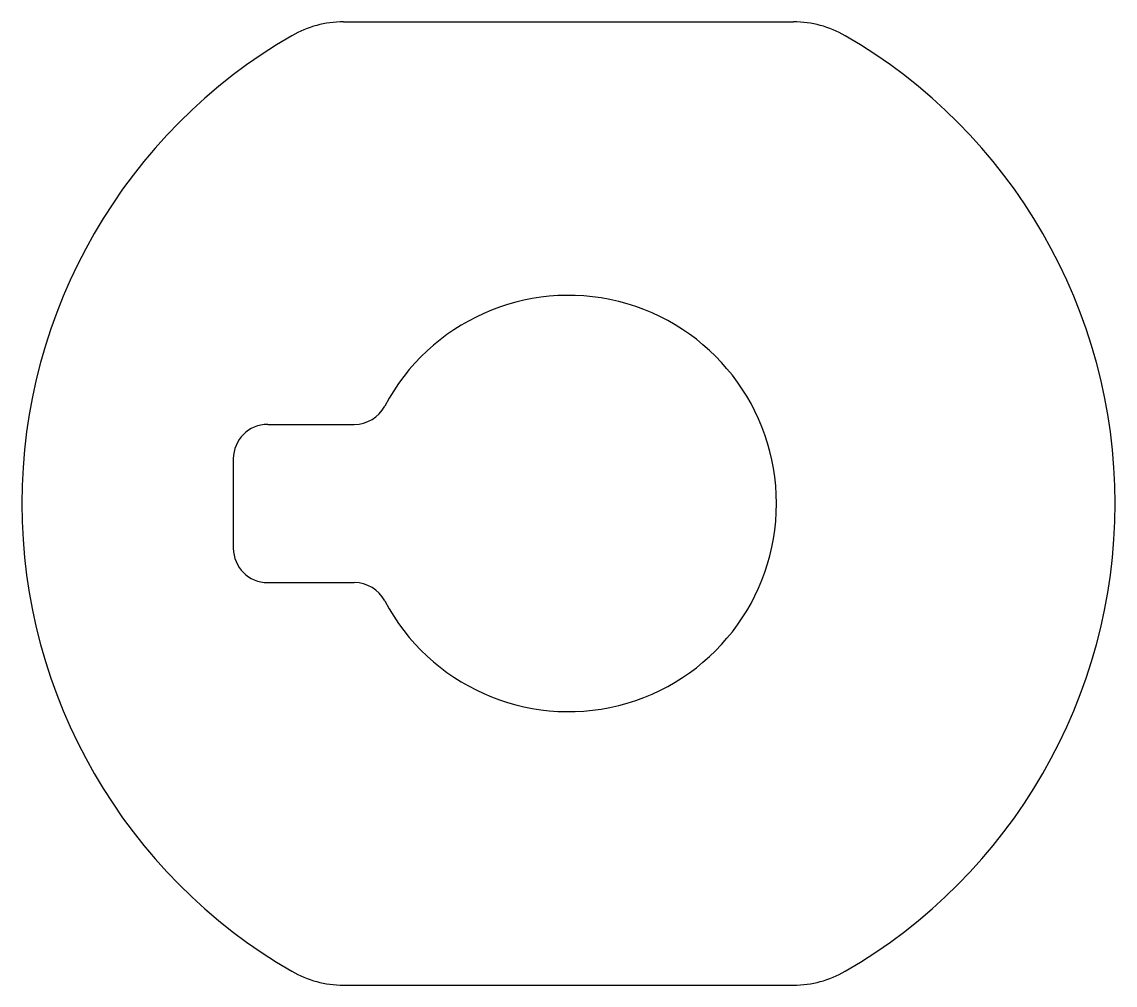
# Model space of a CAD drawing. Extents: x 748.4 to 780.2, y 715.6 to 743.6.
import ezdxf

# ---------------------------------------------------------------- set-up
doc = ezdxf.new("R2010")
doc.units = 0
doc.layers.get('0').update_dxf_attribs({"linetype": 'CONTINUOUS'})

msp = doc.modelspace()

# ---------------------------------------------------------------- linework, layer by layer
for p, q in [((757.732, 743.61), (770.827, 743.61)), ((755.53, 731.91), (758.05, 731.91)), ((754.53, 730.91), (754.53, 728.31)), ((755.53, 727.31), (758.05, 727.31)), ((757.732, 715.61), (770.827, 715.61))]:
    msp.add_line(p, q)
for centre, radius, start, end in [((757.732, 740.61), 3, 90, 119.9867), ((770.827, 740.61), 3, 60.0133, 90), ((764.08, 729.61), 15.7, 119.9867, 240.0133), ((764.48, 729.61), 15.7, 299.9867, 60.0133), ((764.28, 729.61), 6.05, 207.9101, 152.0899), ((758.05, 732.91), 1, 270, 332.0899), ((755.53, 730.91), 1, 90, 180), ((755.53, 728.31), 1, 180, 270), ((758.05, 726.31), 1, 27.9101, 90), ((757.732, 718.61), 3, 240.0133, 270), ((770.827, 718.61), 3, 270, 299.9867)]:
    msp.add_arc(centre, radius, start, end)

doc.saveas('drawing.dxf')
